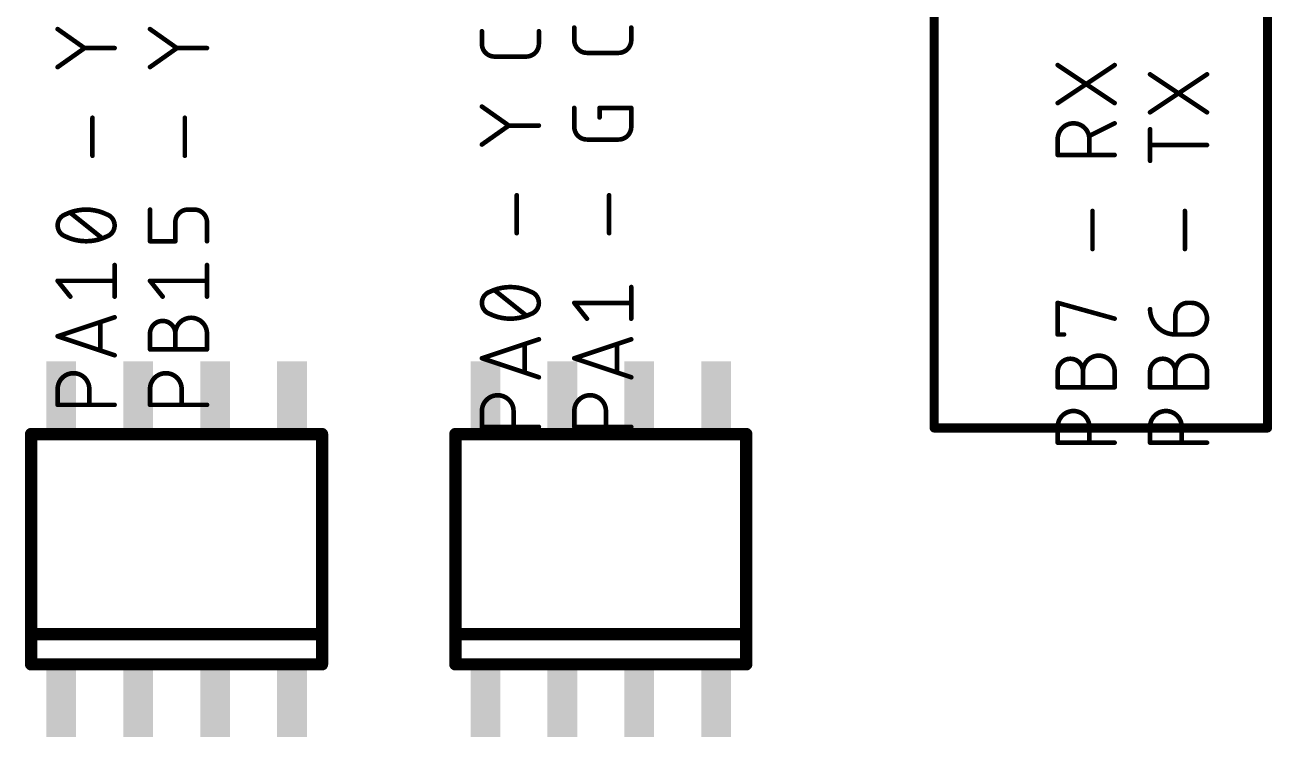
# Model space of a CAD drawing. Extents: x -18 to 127, y -8 to 112.
# Drawn here: x 79.5 to 100.08, y 22.9 to 34.65 of the extents above; entities that cross this region are included whole.
import ezdxf

# ---------------------------------------------------------------- set-up
doc = ezdxf.new("R2010")
doc.units = 0
doc.layers.add('21', color=253, linetype='CONTINUOUS')
doc.layers.add('51', color=253, linetype='CONTINUOUS')

# ---------------------------------------------------------------- blocks, each defined once
blk = doc.blocks.new('RECT')
blk.add_solid([(-0.5, -0.5), (0.5, -0.5), (-0.5, 0.5), (0.5, 0.5)])

msp = doc.modelspace()

# ---------------------------------------------------------------- linework, layer by layer
at = {"layer": '21'}
for points, const_width in [([(94.5, 43), (94.5, 28)], 0.15), ([(100, 28), (100, 43)], 0.15), ([(80.4819, 34.2689), (80.0381, 34.5822)], 0.0762), ([(82.0059, 34.2689), (81.5621, 34.5822)], 0.0762), ([(87.0381, 34.3381), (87.0381, 34.5469)], 0.0762), ([(87.9779, 34.5469), (87.9779, 34.3381)], 0.0762), ([(88.5621, 34.399), (88.5621, 34.6079)], 0.0762), ([(89.5019, 34.6079), (89.5019, 34.399)], 0.0762), ([(80.0381, 33.9557), (80.4819, 34.2689)], 0.0762), ([(80.9779, 34.2689), (80.4819, 34.2689)], 0.0762), ([(81.5621, 33.9557), (82.0059, 34.2689)], 0.0762), ([(82.5019, 34.2689), (82.0059, 34.2689)], 0.0762), ([(87.7691, 34.1292), (87.2469, 34.1292)], 0.0762), ([(89.2931, 34.1902), (88.7709, 34.1902)], 0.0762), ([(97.4779, 33.362), (96.5381, 33.9885)], 0.0762), ([(96.5381, 33.362), (97.4779, 33.9885)], 0.0762), ([(99.0019, 33.2096), (98.0621, 33.8361)], 0.0762), ([(98.0621, 33.2096), (99.0019, 33.8361)], 0.0762), ([(87.4819, 32.9908), (87.0381, 33.304)], 0.0762), ([(80.6124, 32.4926), (80.6124, 33.1192)], 0.0762), ([(82.1364, 32.4926), (82.1364, 33.1192)], 0.0762), ([(88.5621, 32.969), (88.5621, 33.2823)], 0.0762), ([(88.9798, 33.1257), (88.9798, 33.2823)], 0.0762), ([(88.9798, 33.2823), (89.5019, 33.2823)], 0.0762), ([(89.5019, 33.2823), (89.5019, 32.969)], 0.0762), ([(87.0381, 32.6775), (87.4819, 32.9908)], 0.0762), ([(87.9779, 32.9908), (87.4819, 32.9908)], 0.0762), ([(97.4779, 33.0276), (97.0602, 32.8188)], 0.0762), ([(98.0621, 32.4084), (98.0621, 32.9305)], 0.0762), ([(89.2931, 32.7602), (88.7709, 32.7602)], 0.0762), ([(96.5381, 32.5055), (96.5381, 32.7666)], 0.0762), ([(97.0602, 32.7666), (97.0602, 32.5055)], 0.0762), ([(97.4779, 32.5055), (96.5381, 32.5055)], 0.0762), ([(99.0019, 32.6694), (98.0621, 32.6694)], 0.0762), ([(87.6124, 31.2145), (87.6124, 31.841)], 0.0762), ([(89.1364, 31.2145), (89.1364, 31.841)], 0.0762), ([(80.7691, 31.134), (80.2469, 31.5517)], 0.0762), ([(81.5621, 31.0818), (81.5621, 31.6039)], 0.0762), ([(82.2931, 31.6039), (82.1886, 31.6039)], 0.0762), ([(97.1124, 30.9541), (97.1124, 31.5806)], 0.0762), ([(98.6364, 30.9541), (98.6364, 31.5806)], 0.0762), ([(81.9798, 31.3951), (81.9798, 31.0818)], 0.0762), ([(82.5019, 31.0818), (82.5019, 31.3951)], 0.0762), ([(81.9798, 31.0818), (81.5621, 31.0818)], 0.0762), ([(80.9779, 30.1674), (80.9779, 30.6895)], 0.0762), ([(82.5019, 30.1674), (82.5019, 30.6895)], 0.0762), ([(80.2469, 30.1674), (80.0381, 30.4285)], 0.0762), ([(80.0381, 30.4285), (80.9779, 30.4285)], 0.0762), ([(81.7709, 30.1674), (81.5621, 30.4285)], 0.0762), ([(81.5621, 30.4285), (82.5019, 30.4285)], 0.0762), ([(87.7691, 29.8559), (87.2469, 30.2736)], 0.0762), ([(89.5019, 29.8037), (89.5019, 30.3258)], 0.0762), ([(88.7709, 29.8037), (88.5621, 30.0647)], 0.0762), ([(88.5621, 30.0647), (89.5019, 30.0647)], 0.0762), ([(96.5381, 29.5432), (96.5381, 30.0654)], 0.0762), ([(96.5381, 30.0654), (97.4779, 29.8043)], 0.0762), ([(98.6886, 30.0654), (98.7408, 30.0654)], 0.0762), ([(80.0381, 29.5141), (80.9779, 29.8273)], 0.0762), ([(98.4798, 29.5432), (98.4798, 29.8565)], 0.0762), ([(80.743, 29.749), (80.743, 29.2791)], 0.0762), ([(80.9779, 29.2008), (80.0381, 29.5141)], 0.0762), ([(81.5621, 29.2966), (81.5621, 29.5577)], 0.0762), ([(81.9798, 29.2966), (81.9798, 29.5577)], 0.0762), ([(82.5019, 29.5577), (82.5019, 29.2966)], 0.0762), ([(87.0381, 29.1503), (87.9779, 29.4636)], 0.0762), ([(88.5621, 29.1503), (89.5019, 29.4636)], 0.0762), ([(96.6425, 29.5432), (96.5381, 29.5432)], 0.0762), ([(98.7408, 29.5432), (98.4798, 29.5432)], 0.0762), ([(82.5019, 29.2966), (81.5621, 29.2966)], 0.0762), ([(87.743, 29.3853), (87.743, 28.9154)], 0.0762), ([(89.267, 29.3853), (89.267, 28.9154)], 0.0762), ([(87.9779, 28.837), (87.0381, 29.1503)], 0.0762), ([(89.5019, 28.837), (88.5621, 29.1503)], 0.0762), ([(96.5381, 28.6725), (96.5381, 28.9335)], 0.0762), ([(96.9558, 28.6725), (96.9558, 28.9335)], 0.0762), ([(97.4779, 28.9335), (97.4779, 28.6725)], 0.0762), ([(98.0621, 28.6725), (98.0621, 28.9335)], 0.0762), ([(98.4798, 28.6725), (98.4798, 28.9335)], 0.0762), ([(99.0019, 28.9335), (99.0019, 28.6725)], 0.0762), ([(80.0381, 28.3822), (80.0381, 28.6433)], 0.0762), ([(80.5602, 28.6433), (80.5602, 28.3822)], 0.0762), ([(81.5621, 28.3822), (81.5621, 28.6433)], 0.0762), ([(82.0842, 28.6433), (82.0842, 28.3822)], 0.0762), ([(97.4779, 28.6725), (96.5381, 28.6725)], 0.0762), ([(99.0019, 28.6725), (98.0621, 28.6725)], 0.0762), ([(80.9779, 28.3822), (80.0381, 28.3822)], 0.0762), ([(82.5019, 28.3822), (81.5621, 28.3822)], 0.0762), ([(87.0381, 28.0185), (87.0381, 28.2795)], 0.0762), ([(87.5602, 28.2795), (87.5602, 28.0185)], 0.0762), ([(88.5621, 28.0185), (88.5621, 28.2795)], 0.0762), ([(89.0842, 28.2795), (89.0842, 28.0185)], 0.0762), ([(87.9779, 28.0185), (87.0381, 28.0185)], 0.0762), ([(89.5019, 28.0185), (88.5621, 28.0185)], 0.0762), ([(94.5, 28), (100, 28)], 0.15), ([(96.5381, 27.7581), (96.5381, 28.0191)], 0.0762), ([(97.0602, 28.0191), (97.0602, 27.7581)], 0.0762), ([(98.0621, 27.7581), (98.0621, 28.0191)], 0.0762), ([(98.5842, 28.0191), (98.5842, 27.7581)], 0.0762), ([(97.4779, 27.7581), (96.5381, 27.7581)], 0.0762), ([(99.0019, 27.7581), (98.0621, 27.7581)], 0.0762)]:
    msp.add_lwpolyline(points, dxfattribs=dict(at, const_width=const_width))
for points, const_width in [([(80.0491, 34.5978, 1), (80.0271, 34.5666)], 0.0381), ([(81.5731, 34.5978, 1), (81.5511, 34.5666)], 0.0381), ([(87.0571, 34.5469, 1), (87.0191, 34.5469)], 0.0381), ([(87.9969, 34.5469, 1), (87.9589, 34.5469)], 0.0381), ([(88.5811, 34.6079, 1), (88.5431, 34.6079)], 0.0381), ([(89.5209, 34.6079, 1), (89.4829, 34.6079)], 0.0381), ([(87.0381, 34.3381, 0.4142), (87.2469, 34.1292)], 0.0762), ([(87.0571, 34.3381, 1), (87.019, 34.3381)], 0.0381), ([(87.7691, 34.1292, 0.4142), (87.9779, 34.3381)], 0.0762), ([(87.9969, 34.3381, 1), (87.9589, 34.3381)], 0.0381), ([(88.5621, 34.399, 0.4142), (88.7709, 34.1902)], 0.0762), ([(88.5811, 34.399, 1), (88.543, 34.399)], 0.0381), ([(88.5431, 34.399, 1), (88.5811, 34.399)], 0.0381), ([(89.2931, 34.1902, 0.4142), (89.5019, 34.399)], 0.0762), ([(89.5209, 34.399, 1), (89.4829, 34.399)], 0.0381), ([(89.4829, 34.399, 1), (89.5209, 34.399)], 0.0381), ([(80.4819, 34.288, 1), (80.4819, 34.2499)], 0.0381), ([(80.4929, 34.2534, 1), (80.4709, 34.2845)], 0.0381), ([(80.4709, 34.2534, 1), (80.4929, 34.2845)], 0.0381), ([(80.9779, 34.2499, 1), (80.9779, 34.288)], 0.0381), ([(82.0059, 34.288, 1), (82.0059, 34.2499)], 0.0381), ([(82.0169, 34.2534, 1), (81.9949, 34.2845)], 0.0381), ([(81.9949, 34.2534, 1), (82.0169, 34.2845)], 0.0381), ([(82.5019, 34.2499, 1), (82.5019, 34.288)], 0.0381), ([(87.0191, 34.3381, 1), (87.0571, 34.3381)], 0.0381), ([(87.2469, 34.1483, 1), (87.2469, 34.1102)], 0.0381), ([(87.2469, 34.1102, 1), (87.2469, 34.1483)], 0.0381), ([(87.7691, 34.1483, 1), (87.7691, 34.1102)], 0.0381), ([(87.7691, 34.1102, 1), (87.7691, 34.1483)], 0.0381), ([(87.9589, 34.3381, 1), (87.9969, 34.3381)], 0.0381), ([(88.7709, 34.2092, 1), (88.7709, 34.1711)], 0.0381), ([(88.7709, 34.1711, 1), (88.7709, 34.2092)], 0.0381), ([(89.2931, 34.2092, 1), (89.2931, 34.1711)], 0.0381), ([(89.2931, 34.1711, 1), (89.2931, 34.2092)], 0.0381), ([(80.0271, 33.9712, 1), (80.0491, 33.9401)], 0.0381), ([(81.5511, 33.9712, 1), (81.5731, 33.9401)], 0.0381), ([(96.5487, 34.0044, 1), (96.5275, 33.9727)], 0.0381), ([(97.4885, 33.9727, 1), (97.4673, 34.0044)], 0.0381), ([(98.0727, 33.852, 1), (98.0515, 33.8203)], 0.0381), ([(99.0125, 33.8203, 1), (98.9913, 33.852)], 0.0381), ([(87.0491, 33.3196, 1), (87.0271, 33.2885)], 0.0381), ([(96.5275, 33.3778, 1), (96.5487, 33.3461)], 0.0381), ([(97.4673, 33.3461, 1), (97.4885, 33.3778)], 0.0381), ([(80.6315, 33.1192, 1), (80.5934, 33.1192)], 0.0381), ([(82.1555, 33.1192, 1), (82.1174, 33.1192)], 0.0381), ([(88.5811, 33.2823, 1), (88.5431, 33.2823)], 0.0381), ([(88.9798, 33.3014, 1), (88.9798, 33.2633)], 0.0381), ([(88.9988, 33.2823, 1), (88.9607, 33.2823)], 0.0381), ([(88.9607, 33.1257, 1), (88.9988, 33.1257)], 0.0381), ([(89.5209, 33.2823, 1), (89.4829, 33.2823)], 0.0381), ([(89.5019, 33.2633, 1), (89.5019, 33.3014)], 0.0381), ([(98.0515, 33.2254, 1), (98.0727, 33.1937)], 0.0381), ([(98.9913, 33.1937, 1), (99.0125, 33.2254)], 0.0381), ([(87.4819, 33.0098, 1), (87.4819, 32.9717)], 0.0381), ([(87.4929, 32.9752, 1), (87.4709, 33.0063)], 0.0381), ([(87.4709, 32.9752, 1), (87.4929, 33.0063)], 0.0381), ([(87.9779, 32.9717, 1), (87.9779, 33.0098)], 0.0381), ([(88.5621, 32.969, 0.4142), (88.7709, 32.7602)], 0.0762), ([(88.5811, 32.969, 1), (88.543, 32.969)], 0.0381), ([(88.5431, 32.969, 1), (88.5811, 32.969)], 0.0381), ([(89.2931, 32.7602, 0.4142), (89.5019, 32.969)], 0.0762), ([(89.5209, 32.969, 1), (89.4829, 32.969)], 0.0381), ([(89.4829, 32.969, 1), (89.5209, 32.969)], 0.0381), ([(97.0602, 32.7666, 1), (96.5381, 32.7666)], 0.0762), ([(97.4864, 33.0106, 1), (97.4694, 33.0446)], 0.0381), ([(98.0811, 32.9305, 1), (98.0431, 32.9305)], 0.0381), ([(88.7709, 32.7793, 1), (88.7709, 32.7412)], 0.0381), ([(88.7709, 32.7412, 1), (88.7709, 32.7793)], 0.0381), ([(89.2931, 32.7793, 1), (89.2931, 32.7412)], 0.0381), ([(89.2931, 32.7412, 1), (89.2931, 32.7793)], 0.0381), ([(96.5571, 32.7666, 1), (96.5191, 32.7666)], 0.0381), ([(96.5191, 32.7666, 1), (96.5571, 32.7666)], 0.0381), ([(97.0517, 32.8358, 1), (97.0687, 32.8017)], 0.0381), ([(97.0793, 32.7666, 1), (97.0412, 32.7666)], 0.0381), ([(97.0412, 32.7666, 1), (97.0793, 32.7666)], 0.0381), ([(80.5934, 32.4926, 1), (80.6315, 32.4926)], 0.0381), ([(82.1174, 32.4926, 1), (82.1555, 32.4926)], 0.0381), ([(87.0271, 32.6931, 1), (87.0491, 32.6619)], 0.0381), ([(96.5381, 32.5245, 1), (96.5381, 32.4864)], 0.0381), ([(96.5191, 32.5055, 1), (96.5571, 32.5055)], 0.0381), ([(97.0412, 32.5055, 1), (97.0793, 32.5055)], 0.0381), ([(97.4779, 32.4864, 1), (97.4779, 32.5245)], 0.0381), ([(98.0621, 32.6885, 1), (98.0621, 32.6504)], 0.0381), ([(99.0019, 32.6504, 1), (99.0019, 32.6885)], 0.0381), ([(98.0431, 32.4084, 1), (98.0811, 32.4084)], 0.0381), ([(87.6315, 31.841, 1), (87.5934, 31.841)], 0.0381), ([(89.1555, 31.841, 1), (89.1174, 31.841)], 0.0381), ([(80.1686, 31.5256, 0.3205), (80.0381, 31.3429)], 0.0762), ([(80.508, 31.6039, 0.1139), (80.1686, 31.5256)], 0.0762), ([(80.1603, 31.5427, 1), (80.177, 31.5085)], 0.0381), ([(80.1748, 31.5076, 1), (80.1625, 31.5436)], 0.0381), ([(80.2588, 31.5666, 1), (80.235, 31.5368)], 0.0381), ([(80.508, 31.623, 1), (80.508, 31.5849)], 0.0381), ([(80.8474, 31.5256, 0.1139), (80.508, 31.6039)], 0.0762), ([(80.508, 31.5849, 1), (80.508, 31.623)], 0.0381), ([(80.9779, 31.3429, 0.3205), (80.8474, 31.5256)], 0.0762), ([(80.8536, 31.5436, 1), (80.8412, 31.5076)], 0.0381), ([(80.839, 31.5085, 1), (80.8557, 31.5427)], 0.0381), ([(81.5811, 31.6039, 1), (81.5431, 31.6039)], 0.0381), ([(82.1886, 31.6039, 0.4142), (81.9798, 31.3951)], 0.0762), ([(82.1886, 31.623, 1), (82.1886, 31.5849)], 0.0381), ([(82.1886, 31.5849, 1), (82.1886, 31.623)], 0.0381), ([(82.2931, 31.623, 1), (82.2931, 31.5849)], 0.0381), ([(82.5019, 31.3951, 0.4142), (82.2931, 31.6039)], 0.0762), ([(82.2931, 31.5849, 1), (82.2931, 31.623)], 0.0381), ([(97.1315, 31.5806, 1), (97.0934, 31.5806)], 0.0381), ([(98.6555, 31.5806, 1), (98.6174, 31.5806)], 0.0381), ([(80.0381, 31.3429, 0.3205), (80.1686, 31.1601)], 0.0762), ([(80.0571, 31.3429, 1), (80.0191, 31.3429)], 0.0381), ([(80.0191, 31.3429, 1), (80.0571, 31.3429)], 0.0381), ([(80.8474, 31.1601, 0.3205), (80.9779, 31.3429)], 0.0762), ([(80.9969, 31.3429, 1), (80.9589, 31.3429)], 0.0381), ([(80.9589, 31.3429, 1), (80.9969, 31.3429)], 0.0381), ([(81.9988, 31.3951, 1), (81.9607, 31.3951)], 0.0381), ([(81.9607, 31.3951, 1), (81.9988, 31.3951)], 0.0381), ([(82.5209, 31.3951, 1), (82.4829, 31.3951)], 0.0381), ([(82.4829, 31.3951, 1), (82.5209, 31.3951)], 0.0381), ([(80.177, 31.1773, 1), (80.1603, 31.143)], 0.0381), ([(80.1686, 31.1601, 0.1139), (80.508, 31.0818)], 0.0762), ([(80.1624, 31.1421, 1), (80.1748, 31.1782)], 0.0381), ([(80.508, 31.0818, 0.1139), (80.8474, 31.1601)], 0.0762), ([(80.508, 31.1009, 1), (80.508, 31.0628)], 0.0381), ([(80.508, 31.0628, 1), (80.508, 31.1009)], 0.0381), ([(80.7572, 31.1192, 1), (80.781, 31.1489)], 0.0381), ([(80.8412, 31.1782, 1), (80.8536, 31.1421)], 0.0381), ([(80.8557, 31.143, 1), (80.839, 31.1773)], 0.0381), ([(81.5621, 31.1009, 1), (81.5621, 31.0628)], 0.0381), ([(81.5431, 31.0818, 1), (81.5811, 31.0818)], 0.0381), ([(81.9607, 31.0818, 1), (81.9988, 31.0818)], 0.0381), ([(81.9798, 31.0628, 1), (81.9798, 31.1009)], 0.0381), ([(82.4829, 31.0818, 1), (82.5209, 31.0818)], 0.0381), ([(87.5934, 31.2145, 1), (87.6315, 31.2145)], 0.0381), ([(89.1174, 31.2145, 1), (89.1555, 31.2145)], 0.0381), ([(97.0934, 30.9541, 1), (97.1315, 30.9541)], 0.0381), ([(98.6174, 30.9541, 1), (98.6555, 30.9541)], 0.0381), ([(80.9969, 30.6895, 1), (80.9589, 30.6895)], 0.0381), ([(82.5209, 30.6895, 1), (82.4829, 30.6895)], 0.0381), ([(80.053, 30.4404, 1), (80.0232, 30.4166)], 0.0381), ([(80.0381, 30.4475, 1), (80.0381, 30.4094)], 0.0381), ([(80.9779, 30.4094, 1), (80.9779, 30.4475)], 0.0381), ([(81.577, 30.4404, 1), (81.5472, 30.4166)], 0.0381), ([(81.5621, 30.4475, 1), (81.5621, 30.4094)], 0.0381), ([(82.5019, 30.4094, 1), (82.5019, 30.4475)], 0.0381), ([(87.1686, 30.2474, 0.3205), (87.0381, 30.0647)], 0.0762), ([(87.508, 30.3258, 0.1139), (87.1686, 30.2474)], 0.0762), ([(87.1603, 30.2646, 1), (87.177, 30.2303)], 0.0381), ([(87.1748, 30.2294, 1), (87.1625, 30.2655)], 0.0381), ([(87.2588, 30.2884, 1), (87.235, 30.2587)], 0.0381), ([(87.8474, 30.2474, 0.1139), (87.508, 30.3258)], 0.0762), ([(87.508, 30.3448, 1), (87.508, 30.3067)], 0.0381), ([(87.508, 30.3067, 1), (87.508, 30.3448)], 0.0381), ([(87.8536, 30.2655, 1), (87.8412, 30.2294)], 0.0381), ([(87.9779, 30.0647, 0.3205), (87.8474, 30.2474)], 0.0762), ([(87.839, 30.2303, 1), (87.8557, 30.2646)], 0.0381), ([(89.5209, 30.3258, 1), (89.4829, 30.3258)], 0.0381), ([(80.2321, 30.1555, 1), (80.2618, 30.1793)], 0.0381), ([(80.9589, 30.1674, 1), (80.9969, 30.1674)], 0.0381), ([(81.7561, 30.1555, 1), (81.7858, 30.1793)], 0.0381), ([(82.4829, 30.1674, 1), (82.5209, 30.1674)], 0.0381), ([(87.0381, 30.0647, 0.3205), (87.1686, 29.882)], 0.0762), ([(87.0571, 30.0647, 1), (87.0191, 30.0647)], 0.0381), ([(87.0191, 30.0647, 1), (87.0571, 30.0647)], 0.0381), ([(87.8474, 29.882, 0.3205), (87.9779, 30.0647)], 0.0762), ([(87.9969, 30.0647, 1), (87.9589, 30.0647)], 0.0381), ([(87.9589, 30.0647, 1), (87.9969, 30.0647)], 0.0381), ([(88.5621, 30.0838, 1), (88.5621, 30.0457)], 0.0381), ([(88.577, 30.0766, 1), (88.5472, 30.0528)], 0.0381), ([(89.5019, 30.0457, 1), (89.5019, 30.0838)], 0.0381), ([(96.5432, 30.0837, 1), (96.533, 30.047)], 0.0381), ([(96.5571, 30.0654, 1), (96.5191, 30.0654)], 0.0381), ([(98.6886, 30.0654, 0.4142), (98.4798, 29.8565)], 0.0762), ([(98.6886, 30.0844, 1), (98.6886, 30.0463)], 0.0381), ([(98.6886, 30.0463, 1), (98.6886, 30.0844)], 0.0381), ([(98.7408, 29.5432, 1), (98.7408, 30.0654)], 0.0762), ([(98.7408, 30.0844, 1), (98.7408, 30.0463)], 0.0381), ([(98.7408, 30.0463, 1), (98.7408, 30.0844)], 0.0381), ([(80.9839, 29.8093, 1), (80.9719, 29.8454)], 0.0381), ([(82.5019, 29.5577, 1), (81.9798, 29.5577)], 0.0762), ([(87.1686, 29.882, 0.1139), (87.508, 29.8037)], 0.0762), ([(87.177, 29.8991, 1), (87.1603, 29.8648)], 0.0381), ([(87.1624, 29.8639, 1), (87.1748, 29.9)], 0.0381), ([(87.508, 29.8037, 0.1139), (87.8474, 29.882)], 0.0762), ([(87.508, 29.8227, 1), (87.508, 29.7846)], 0.0381), ([(87.508, 29.7846, 1), (87.508, 29.8227)], 0.0381), ([(87.7572, 29.841, 1), (87.781, 29.8707)], 0.0381), ([(87.8412, 29.9, 1), (87.8536, 29.8639)], 0.0381), ([(87.8557, 29.8648, 1), (87.839, 29.8991)], 0.0381), ([(97.4728, 29.7859, 1), (97.483, 29.8227)], 0.0381), ([(98.0621, 29.9609, 0.4142), (98.4798, 29.5432)], 0.0762), ([(98.0811, 29.9609, 1), (98.043, 29.9609)], 0.0381), ([(98.4988, 29.8565, 1), (98.4607, 29.8565)], 0.0381), ([(98.4607, 29.8565, 1), (98.4988, 29.8565)], 0.0381), ([(80.762, 29.749, 1), (80.7239, 29.749)], 0.0381), ([(81.9798, 29.5577, 1), (81.5621, 29.5577)], 0.0762), ([(88.7561, 29.7918, 1), (88.7858, 29.8156)], 0.0381), ([(89.4829, 29.8037, 1), (89.5209, 29.8037)], 0.0381), ([(80.0441, 29.5322, 1), (80.0321, 29.496)], 0.0381), ([(80.0321, 29.5322, 1), (80.0441, 29.496)], 0.0381), ([(81.5811, 29.5577, 1), (81.5431, 29.5577)], 0.0381), ([(81.5431, 29.5577, 1), (81.5811, 29.5577)], 0.0381), ([(81.9988, 29.5577, 1), (81.9607, 29.5577)], 0.0381), ([(81.9607, 29.5577, 1), (81.9988, 29.5577)], 0.0381), ([(81.9607, 29.5577, 1), (81.9988, 29.5577)], 0.0381), ([(82.4828, 29.5577, 1), (82.5209, 29.5577)], 0.0381), ([(82.5209, 29.5577, 1), (82.4829, 29.5577)], 0.0381), ([(87.9839, 29.4455, 1), (87.9719, 29.4817)], 0.0381), ([(89.5079, 29.4455, 1), (89.4959, 29.4817)], 0.0381), ([(96.5381, 29.5623, 1), (96.5381, 29.5242)], 0.0381), ([(96.5191, 29.5432, 1), (96.5571, 29.5432)], 0.0381), ([(96.6425, 29.5242, 1), (96.6425, 29.5623)], 0.0381), ([(98.4798, 29.5623, 1), (98.4798, 29.5242)], 0.0381), ([(98.4607, 29.5432, 1), (98.4988, 29.5432)], 0.0381), ([(98.4798, 29.5242, 1), (98.4798, 29.5623)], 0.0381), ([(98.7408, 29.5623, 1), (98.7408, 29.5242)], 0.0381), ([(98.7408, 29.5242, 1), (98.7408, 29.5623)], 0.0381), ([(80.7239, 29.2791, 1), (80.762, 29.2791)], 0.0381), ([(80.9719, 29.1827, 1), (80.9839, 29.2189)], 0.0381), ([(81.5621, 29.3157, 1), (81.5621, 29.2776)], 0.0381), ([(81.5431, 29.2966, 1), (81.5811, 29.2966)], 0.0381), ([(81.9607, 29.2966, 1), (81.9988, 29.2966)], 0.0381), ([(82.4829, 29.2966, 1), (82.5209, 29.2966)], 0.0381), ([(82.5019, 29.2776, 1), (82.5019, 29.3157)], 0.0381), ([(87.762, 29.3853, 1), (87.7239, 29.3853)], 0.0381), ([(89.286, 29.3853, 1), (89.2479, 29.3853)], 0.0381), ([(97.4779, 28.9335, 1), (96.9558, 28.9335)], 0.0762), ([(99.0019, 28.9335, 1), (98.4798, 28.9335)], 0.0762), ([(87.0441, 29.1684, 1), (87.0321, 29.1322)], 0.0381), ([(87.0321, 29.1684, 1), (87.0441, 29.1322)], 0.0381), ([(88.5681, 29.1684, 1), (88.5561, 29.1322)], 0.0381), ([(88.5561, 29.1684, 1), (88.5681, 29.1322)], 0.0381), ([(96.9558, 28.9335, 1), (96.5381, 28.9335)], 0.0762), ([(98.4798, 28.9335, 1), (98.0621, 28.9335)], 0.0762), ([(80.5602, 28.6433, 1), (80.0381, 28.6433)], 0.0762), ([(82.0842, 28.6433, 1), (81.5621, 28.6433)], 0.0762), ([(87.7239, 28.9154, 1), (87.762, 28.9154)], 0.0381), ([(87.9719, 28.819, 1), (87.9839, 28.8551)], 0.0381), ([(89.2479, 28.9154, 1), (89.286, 28.9154)], 0.0381), ([(89.4959, 28.819, 1), (89.5079, 28.8551)], 0.0381), ([(96.5571, 28.9335, 1), (96.5191, 28.9335)], 0.0381), ([(96.5191, 28.9335, 1), (96.5571, 28.9335)], 0.0381), ([(96.9748, 28.9335, 1), (96.9367, 28.9335)], 0.0381), ([(96.9367, 28.9335, 1), (96.9748, 28.9335)], 0.0381), ([(96.9367, 28.9335, 1), (96.9748, 28.9335)], 0.0381), ([(97.4588, 28.9335, 1), (97.4969, 28.9335)], 0.0381), ([(97.4969, 28.9335, 1), (97.4589, 28.9335)], 0.0381), ([(98.0811, 28.9335, 1), (98.0431, 28.9335)], 0.0381), ([(98.0431, 28.9335, 1), (98.0811, 28.9335)], 0.0381), ([(98.4988, 28.9335, 1), (98.4607, 28.9335)], 0.0381), ([(98.4607, 28.9335, 1), (98.4988, 28.9335)], 0.0381), ([(98.4607, 28.9335, 1), (98.4988, 28.9335)], 0.0381), ([(98.9828, 28.9335, 1), (99.0209, 28.9335)], 0.0381), ([(99.0209, 28.9335, 1), (98.9829, 28.9335)], 0.0381), ([(80.0571, 28.6433, 1), (80.0191, 28.6433)], 0.0381), ([(80.0191, 28.6433, 1), (80.0571, 28.6433)], 0.0381), ([(80.5793, 28.6433, 1), (80.5412, 28.6433)], 0.0381), ([(80.5412, 28.6433, 1), (80.5793, 28.6433)], 0.0381), ([(81.5811, 28.6433, 1), (81.5431, 28.6433)], 0.0381), ([(81.5431, 28.6433, 1), (81.5811, 28.6433)], 0.0381), ([(82.1033, 28.6433, 1), (82.0652, 28.6433)], 0.0381), ([(82.0652, 28.6433, 1), (82.1033, 28.6433)], 0.0381), ([(96.5381, 28.6915, 1), (96.5381, 28.6534)], 0.0381), ([(96.5191, 28.6725, 1), (96.5571, 28.6725)], 0.0381), ([(96.9367, 28.6725, 1), (96.9748, 28.6725)], 0.0381), ([(97.4589, 28.6725, 1), (97.4969, 28.6725)], 0.0381), ([(97.4779, 28.6534, 1), (97.4779, 28.6915)], 0.0381), ([(98.0621, 28.6915, 1), (98.0621, 28.6534)], 0.0381), ([(98.0431, 28.6725, 1), (98.0811, 28.6725)], 0.0381), ([(98.4607, 28.6725, 1), (98.4988, 28.6725)], 0.0381), ([(98.9829, 28.6725, 1), (99.0209, 28.6725)], 0.0381), ([(99.0019, 28.6534, 1), (99.0019, 28.6915)], 0.0381), ([(80.0381, 28.4013, 1), (80.0381, 28.3632)], 0.0381), ([(80.0191, 28.3822, 1), (80.0571, 28.3822)], 0.0381), ([(80.5412, 28.3822, 1), (80.5793, 28.3822)], 0.0381), ([(80.9779, 28.3632, 1), (80.9779, 28.4013)], 0.0381), ([(81.5621, 28.4013, 1), (81.5621, 28.3632)], 0.0381), ([(81.5431, 28.3822, 1), (81.5811, 28.3822)], 0.0381), ([(82.0652, 28.3822, 1), (82.1033, 28.3822)], 0.0381), ([(82.5019, 28.3632, 1), (82.5019, 28.4013)], 0.0381), ([(87.5602, 28.2795, 1), (87.0381, 28.2795)], 0.0762), ([(89.0842, 28.2795, 1), (88.5621, 28.2795)], 0.0762), ([(87.0571, 28.2795, 1), (87.0191, 28.2795)], 0.0381), ([(87.0191, 28.2795, 1), (87.0571, 28.2795)], 0.0381), ([(87.5793, 28.2795, 1), (87.5412, 28.2795)], 0.0381), ([(87.5412, 28.2795, 1), (87.5793, 28.2795)], 0.0381), ([(88.5811, 28.2795, 1), (88.5431, 28.2795)], 0.0381), ([(88.5431, 28.2795, 1), (88.5811, 28.2795)], 0.0381), ([(89.1033, 28.2795, 1), (89.0652, 28.2795)], 0.0381), ([(89.0652, 28.2795, 1), (89.1033, 28.2795)], 0.0381), ([(97.0602, 28.0191, 1), (96.5381, 28.0191)], 0.0762), ([(98.5842, 28.0191, 1), (98.0621, 28.0191)], 0.0762), ([(87.0381, 28.0375, 1), (87.0381, 27.9994)], 0.0381), ([(87.0191, 28.0185, 1), (87.0571, 28.0185)], 0.0381), ([(87.5412, 28.0185, 1), (87.5793, 28.0185)], 0.0381), ([(87.9779, 27.9994, 1), (87.9779, 28.0375)], 0.0381), ([(88.5621, 28.0375, 1), (88.5621, 27.9994)], 0.0381), ([(88.5431, 28.0185, 1), (88.5811, 28.0185)], 0.0381), ([(89.0652, 28.0185, 1), (89.1033, 28.0185)], 0.0381), ([(89.5019, 27.9994, 1), (89.5019, 28.0375)], 0.0381), ([(94.5, 28.0375, 1), (94.5, 27.9625)], 0.075), ([(94.4625, 28, 1), (94.5375, 28)], 0.075), ([(96.5571, 28.0191, 1), (96.5191, 28.0191)], 0.0381), ([(96.5191, 28.0191, 1), (96.5571, 28.0191)], 0.0381), ([(97.0793, 28.0191, 1), (97.0412, 28.0191)], 0.0381), ([(97.0412, 28.0191, 1), (97.0793, 28.0191)], 0.0381), ([(98.0811, 28.0191, 1), (98.0431, 28.0191)], 0.0381), ([(98.0431, 28.0191, 1), (98.0811, 28.0191)], 0.0381), ([(98.6033, 28.0191, 1), (98.5652, 28.0191)], 0.0381), ([(98.5652, 28.0191, 1), (98.6033, 28.0191)], 0.0381), ([(99.9625, 28, 1), (100.0375, 28)], 0.075), ([(100, 27.9625, 1), (100, 28.0375)], 0.075), ([(96.5381, 27.7771, 1), (96.5381, 27.739)], 0.0381), ([(97.4779, 27.739, 1), (97.4779, 27.7771)], 0.0381), ([(98.0621, 27.7771, 1), (98.0621, 27.739)], 0.0381), ([(99.0019, 27.739, 1), (99.0019, 27.7771)], 0.0381), ([(96.5191, 27.7581, 1), (96.5571, 27.7581)], 0.0381), ([(97.0412, 27.7581, 1), (97.0793, 27.7581)], 0.0381), ([(98.0431, 27.7581, 1), (98.0811, 27.7581)], 0.0381), ([(98.5652, 27.7581, 1), (98.6033, 27.7581)], 0.0381)]:
    msp.add_lwpolyline(points, format="xyb", dxfattribs=dict(at, const_width=const_width))
at = {"layer": '51', "const_width": 0.2032}
for points in [[(79.6, 24.6), (79.6, 27.9)], [(79.6, 27.9), (84.4, 27.9)], [(84.4, 27.9), (84.4, 24.6)], [(86.6, 24.6), (86.6, 27.9)], [(86.6, 27.9), (91.4, 27.9)], [(91.4, 27.9), (91.4, 24.6)], [(79.6, 24.1), (79.6, 24.6)], [(84.4, 24.6), (79.6, 24.6)], [(84.4, 24.6), (84.4, 24.1)], [(86.6, 24.1), (86.6, 24.6)], [(91.4, 24.6), (86.6, 24.6)], [(91.4, 24.6), (91.4, 24.1)], [(84.4, 24.1), (79.6, 24.1)], [(91.4, 24.1), (86.6, 24.1)]]:
    msp.add_lwpolyline(points, dxfattribs=at)
at = {"layer": '51', "const_width": 0.1016}
for points in [[(79.6508, 27.9, 1), (79.5492, 27.9)], [(79.6, 27.9508, 1), (79.6, 27.8492)], [(84.4508, 27.9, 1), (84.3492, 27.9)], [(84.4, 27.8492, 1), (84.4, 27.9508)], [(86.6508, 27.9, 1), (86.5492, 27.9)], [(86.6, 27.9508, 1), (86.6, 27.8492)], [(91.4508, 27.9, 1), (91.3492, 27.9)], [(91.4, 27.8492, 1), (91.4, 27.9508)], [(79.6508, 24.6, 1), (79.5492, 24.6)], [(79.6, 24.6508, 1), (79.6, 24.5492)], [(84.4508, 24.6, 1), (84.3492, 24.6)], [(84.4, 24.5492, 1), (84.4, 24.6508)], [(86.6508, 24.6, 1), (86.5492, 24.6)], [(86.6, 24.6508, 1), (86.6, 24.5492)], [(91.4508, 24.6, 1), (91.3492, 24.6)], [(91.4, 24.5492, 1), (91.4, 24.6508)], [(79.5492, 24.6, 1), (79.6508, 24.6)], [(84.3492, 24.6, 1), (84.4508, 24.6)], [(86.5492, 24.6, 1), (86.6508, 24.6)], [(91.3492, 24.6, 1), (91.4508, 24.6)], [(79.6, 24.1508, 1), (79.6, 24.0492)], [(79.5492, 24.1, 1), (79.6508, 24.1)], [(84.3492, 24.1, 1), (84.4508, 24.1)], [(84.4, 24.0492, 1), (84.4, 24.1508)], [(86.6, 24.1508, 1), (86.6, 24.0492)], [(86.5492, 24.1, 1), (86.6508, 24.1)], [(91.3492, 24.1, 1), (91.4508, 24.1)], [(91.4, 24.0492, 1), (91.4, 24.1508)]]:
    msp.add_lwpolyline(points, format="xyb", dxfattribs=at)

# ---------------------------------------------------------------- block references
at = {"layer": '51', "xscale": 0.4902, "yscale": 1.1001}
for p in [(80.095, 28.5501), (81.365, 28.5501), (82.635, 28.5501), (83.905, 28.5501), (87.095, 28.5501), (88.365, 28.5501), (89.635, 28.5501), (90.905, 28.5501), (80.095, 23.45), (81.365, 23.45), (82.635, 23.45), (83.905, 23.45), (87.095, 23.45), (88.365, 23.45), (89.635, 23.45), (90.905, 23.45)]:
    msp.add_blockref('RECT', p, dxfattribs=at)

doc.saveas('drawing.dxf')
